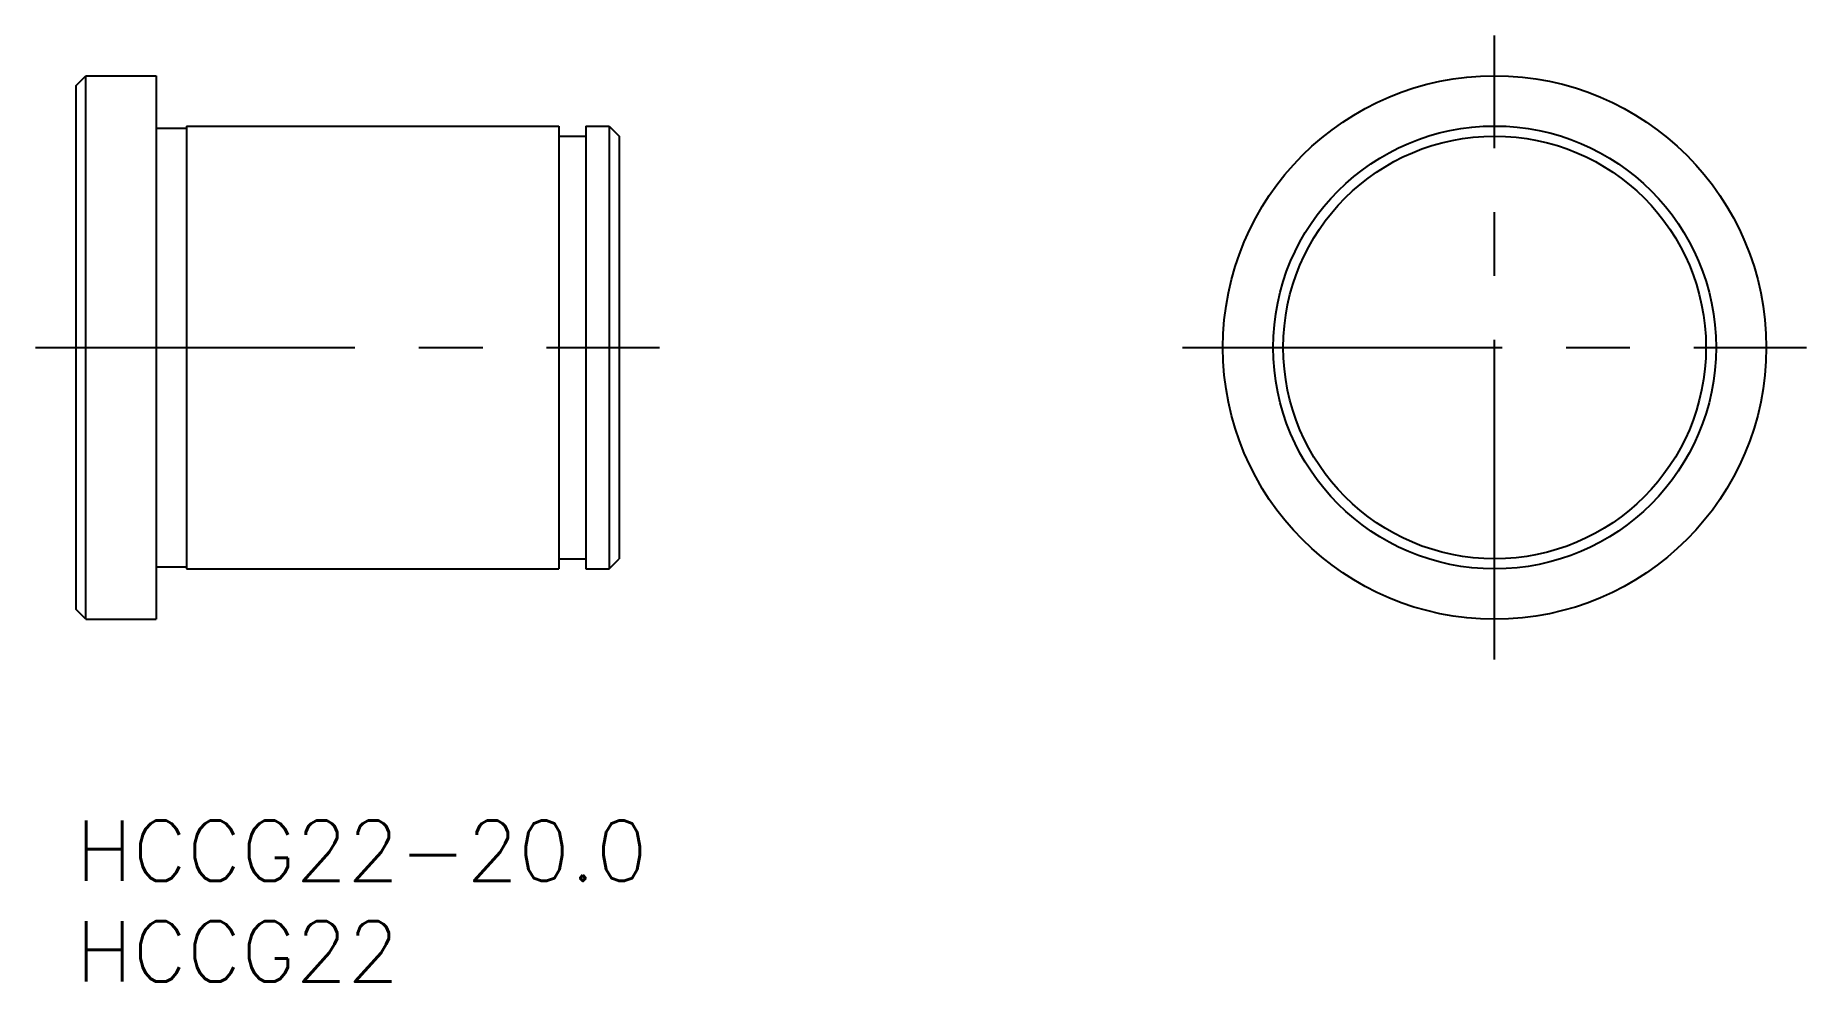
# Model space of a CAD drawing. Extents: x -2 to 86, y -8 to 39.
import ezdxf

# ---------------------------------------------------------------- set-up
doc = ezdxf.new("R2010")
doc.units = 0
doc.header["$LTSCALE"] = 0.5
doc.linetypes.add('CENTER', pattern=[50.8, 31.75, -6.35, 6.35, -6.35])
for name, color, linetype in [('MSM_CENTER', 1, 'CENTER'), ('MSM_CONTINUOUS', 7, 'CONTINUOUS'), ('MSM_PART_NUMBER', 7, 'CONTINUOUS')]:
    doc.layers.add(name, color=color, linetype=linetype)
doc.styles.get("Standard").update_dxf_attribs({"font": 'txt.shx', "height": 3, "bigfont": 'bigfont.shx'})

# ---------------------------------------------------------------- blocks, each defined once
blk = doc.blocks.new('*U3')
at = {"layer": 'MSM_PART_NUMBER'}
blk.add_text('HCCG22-20.0', height=3, dxfattribs=at).set_placement((0, -3))
blk = doc.blocks.new('*U4')
at = {"layer": 'MSM_PART_NUMBER'}
blk.add_text('HCCG22', height=3, dxfattribs=at).set_placement((0, -8))

msp = doc.modelspace()

# ---------------------------------------------------------------- linework, layer by layer
at = {"layer": 'MSM_CENTER'}
for p, q in [((70.5, 8), (70.5, 39)), ((-2, 23.5), (29, 23.5)), ((55, 23.5), (86, 23.5))]:
    msp.add_line(p, q, dxfattribs=at)
at = {"layer": 'MSM_CONTINUOUS'}
for p, q in [((0, 36.5), (0.5, 37)), ((0.5, 10), (0.5, 37)), ((0.5, 37), (4, 37)), ((4, 37), (4, 10)), ((0, 36.5), (0, 10.5)), ((4, 34.4), (5.5, 34.4)), ((5.5, 34.5), (24, 34.5)), ((5.5, 34.5), (5.5, 12.5)), ((24, 34.5), (24, 12.5)), ((25.35, 34.5), (25.35, 12.5)), ((25.35, 34.5), (26.5, 34.5)), ((26.5, 34.5), (26.5, 12.5)), ((26.5, 34.5), (27, 34)), ((24, 34), (25.35, 34)), ((27, 34), (27, 13)), ((4, 12.6), (5.5, 12.6)), ((5.5, 12.5), (24, 12.5)), ((24, 13), (25.35, 13)), ((25.35, 12.5), (26.5, 12.5)), ((26.5, 12.5), (27, 13)), ((0.5, 10), (0, 10.5)), ((0.5, 10), (4, 10))]:
    msp.add_line(p, q, dxfattribs=at)
for radius in [13.5, 11, 10.5]:
    msp.add_circle((70.5, 23.5), radius, dxfattribs=at)

# ---------------------------------------------------------------- block references
for name in ['*U3', '*U4']:
    msp.add_blockref(name, (0, 0), dxfattribs=at)

doc.saveas('drawing.dxf')
